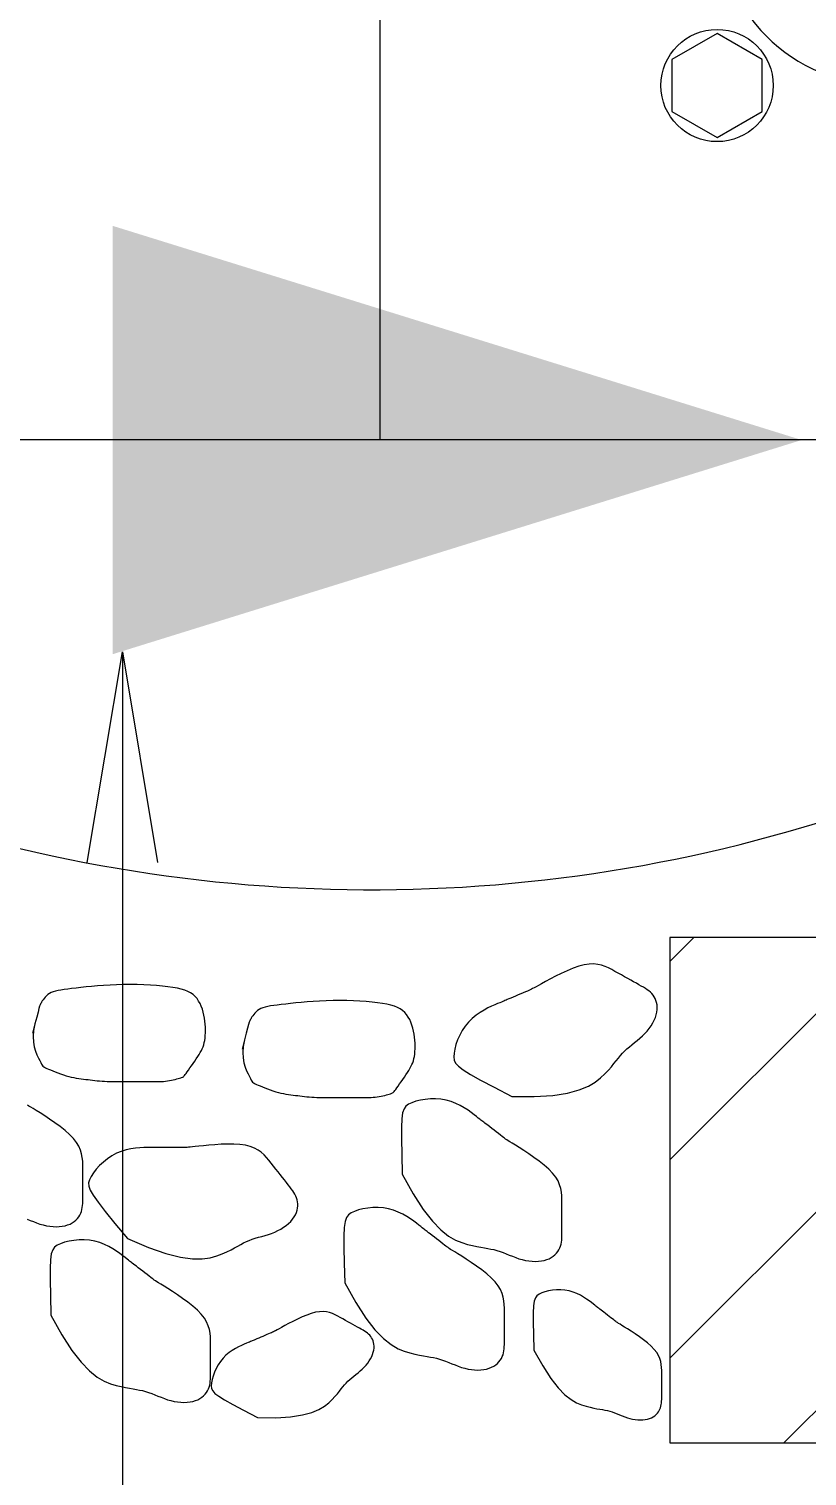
# Model space of a CAD drawing. Header units: millimetres. Extents: x 0 to 114, y 0 to 82.
# Drawn here: x 7.485 to 8.224, y 69.364 to 70.739 of the extents above; entities that cross this region are included whole.
import ezdxf

# ---------------------------------------------------------------- set-up
doc = ezdxf.new("R2010")
doc.units = ezdxf.units.MM
for name, color, linetype in [('INC-DETALHES', 7, 'Continuous'), ('INC-DETALHES-TXT', 7, 'Continuous'), ('NORMO-DET', 2, 'Continuous')]:
    doc.layers.add(name, color=color, linetype=linetype)
doc.styles.add('60-50', font='romans.shx', dxfattribs={"height": 0.08})
doc.dimstyles.new('SETAS50', dxfattribs={"dimtxt": 0.08, "dimasz": 0.1, "dimexe": 0.15, "dimexo": 0, "dimgap": 0.1, "dimtad": 1, "dimzin": 10, "dimdsep": 46, "dimtxsty": '60-50', "dimblk1": 'OPEN', "dimblk2": 'OPEN', "dimsah": 1, "dimcen": 0, "dimclrd": 8, "dimclre": 8, "dimclrt": 7, "dimadec": 0, "dimazin": 0, "dimtfac": 1, "dimtix": 1, "dimtmove": 2, "dimatfit": 3, "dimldrblk": 'OPEN', "dimfxl": 0.15, "dimtolj": 1, "dimtzin": 6, "dimarcsym": 0})

# ---------------------------------------------------------------- blocks, each defined once
blk = doc.blocks.new('_OPEN')
at = {"color": 0, "linetype": 'ByBlock'}
for p, q in [((-1, 0.1667), (0, 0)), ((0, 0), (-1, -0.1667)), ((0, 0), (-1, 0))]:
    blk.add_line(p, q, dxfattribs=at)
blk = doc.blocks.new('A$C67737C06')
at = {"layer": 'INC-DETALHES'}
h = blk.add_hatch(dxfattribs=at)
h.set_pattern_fill('ANSI31', color=252, scale=0.533333, style=0)
h.set_pattern_definition([(45, (-50.323346, -29.72032), (-0.04714045, 0.04714045), [])])
h.paths.add_polyline_path([(0.26667, 0.24), (0.00419, 0.24), (0, 0.23581), (0, 0), (1.06667, 0), (1.06667, 0.24), (0.8, 0.24), (0.8, 1.97333), (0.52966, 1.97333), (0.52966, 2.02667), (0.55678, 2.02667), (0.74667, 2.4), (0.26667, 2.4)])
h.paths.add_polyline_path([(4, 0.64594), (4.53333, 0.64594), (4.53333, 2.4), (4.05333, 2.4), (4.24322, 2.02667), (4.27034, 2.02667), (4.27034, 1.97333), (4, 1.97333)])
h.paths.add_polyline_path([(4, 0.30727), (4, 0.24), (3.73333, 0.24), (3.73333, 0), (4.79066, 0), (4.8, 0.00934), (4.8, 0.24), (4.53333, 0.24), (4.53333, 0.30727)])
h = blk.add_hatch(color=7, dxfattribs=at)
h.paths.add_polyline_path([(3.79597, 0.47644), (3.46883, 0.57819), (3.46883, 0.47644)])
h.paths.add_polyline_path([(3.46883, 0.37468), (3.79597, 0.47644), (3.46883, 0.47644)])
at = {"layer": 'INC-DETALHES', "color": 252}
blk.add_line((3.06303, 0.47661), (5.24935, 0.47661), dxfattribs=at)
at = {"layer": 'INC-DETALHES', "color": 255}
for p, q in [((3.73333, 0.24), (3.73333, 0)), ((4, 0.24), (3.73333, 0.24)), ((3.73333, 0), (4.8, 0))]:
    blk.add_line(p, q, dxfattribs=at)
at = {"layer": 'INC-DETALHES', "color": 252}
blk.add_lwpolyline([(3.75577, 0.66961), (3.73436, 0.65725), (3.73436, 0.63252), (3.75577, 0.62015), (3.77719, 0.63252), (3.77719, 0.65725)], close=True, dxfattribs=at)
for points in [[(3.65825, 0.16449), (3.66899, 0.16444), (3.67776, 0.16501), (3.6848, 0.1661), (3.69036, 0.16759), (3.69466, 0.16937), (3.69796, 0.17131), (3.70048, 0.17331), (3.70248, 0.17524), (3.70415, 0.17703), (3.70558, 0.17865), (3.70682, 0.18013), (3.70791, 0.18149), (3.70891, 0.18275), (3.70987, 0.18392), (3.71083, 0.18503), (3.71184, 0.18608), (3.71294, 0.18711), (3.71411, 0.18812), (3.71535, 0.18912), (3.71661, 0.19013), (3.71789, 0.19115), (3.71915, 0.1922), (3.72037, 0.19329), (3.72153, 0.19442), (3.72261, 0.19561), (3.7236, 0.19685), (3.72449, 0.19813), (3.72527, 0.19943), (3.72594, 0.20073), (3.72649, 0.20203), (3.72691, 0.20332), (3.7272, 0.20457), (3.72735, 0.20578), (3.72737, 0.20695), (3.72727, 0.20806), (3.72706, 0.20912), (3.72675, 0.21012), (3.72635, 0.21105), (3.72588, 0.21191), (3.72535, 0.2127), (3.72476, 0.21341), (3.72411, 0.21407), (3.72339, 0.21467), (3.7226, 0.21525), (3.72174, 0.21581), (3.7208, 0.21638), (3.71977, 0.21697), (3.71865, 0.2176), (3.71744, 0.21828), (3.71614, 0.21901), (3.71477, 0.21977), (3.71334, 0.22057), (3.71186, 0.2214), (3.71036, 0.22224), (3.70883, 0.22309), (3.7073, 0.22394), (3.70577, 0.22479), (3.70422, 0.22559), (3.70261, 0.2263), (3.70092, 0.22688), (3.69911, 0.22728), (3.69716, 0.22748), (3.69502, 0.22741), (3.69268, 0.22705), (3.69012, 0.22636), (3.6874, 0.22541), (3.68461, 0.22426), (3.68182, 0.22298), (3.67913, 0.22165), (3.67662, 0.22035), (3.67437, 0.21913), (3.67246, 0.21808), (3.67096, 0.21724), (3.6698, 0.21661), (3.6689, 0.21612), (3.6682, 0.21575), (3.66761, 0.21546), (3.66705, 0.2152), (3.66644, 0.21493), (3.66571, 0.21462), (3.66478, 0.21422), (3.66371, 0.21376), (3.66253, 0.21326), (3.6613, 0.21274), (3.66007, 0.21221), (3.65889, 0.21171), (3.65781, 0.21125), (3.65689, 0.21085), (3.65616, 0.21054), (3.65557, 0.21029), (3.65506, 0.21008), (3.65457, 0.20987), (3.65404, 0.20965), (3.6534, 0.20938), (3.65259, 0.20905), (3.65156, 0.20862), (3.65024, 0.20808), (3.6487, 0.2074), (3.64697, 0.20657), (3.64513, 0.20559), (3.64323, 0.20444), (3.64132, 0.20311), (3.63947, 0.20158), (3.63774, 0.19984), (3.63616, 0.1979), (3.63478, 0.1958), (3.63358, 0.19361), (3.63258, 0.19138), (3.63179, 0.18917), (3.63122, 0.18706), (3.63087, 0.18509), (3.63076, 0.18333), (3.63093, 0.1818), (3.63158, 0.18037), (3.63292, 0.17888), (3.63521, 0.17715), (3.63865, 0.17502), (3.64348, 0.17231), (3.64994, 0.16886), (3.65825, 0.16449)], [(3.43186, 0.19901), (3.43125, 0.19585), (3.43105, 0.19298), (3.43118, 0.19039), (3.43158, 0.18808), (3.43215, 0.18604), (3.43282, 0.18428), (3.43351, 0.18279), (3.43414, 0.18157), (3.43464, 0.18062), (3.43504, 0.17989), (3.43538, 0.17935), (3.4357, 0.17895), (3.43604, 0.17864), (3.43643, 0.17839), (3.43692, 0.17814), (3.43755, 0.17786), (3.43835, 0.17752), (3.43929, 0.17711), (3.44036, 0.17667), (3.44153, 0.17619), (3.44277, 0.17571), (3.44405, 0.17524), (3.44536, 0.17479), (3.44665, 0.17439), (3.44791, 0.17404), (3.44914, 0.17374), (3.45034, 0.17349), (3.45152, 0.17328), (3.45267, 0.17309), (3.45379, 0.17293), (3.45491, 0.17279), (3.456, 0.17265), (3.45709, 0.17251), (3.45817, 0.17238), (3.45925, 0.17224), (3.46035, 0.17212), (3.46146, 0.17201), (3.4626, 0.1719), (3.46377, 0.17181), (3.46498, 0.17173), (3.46623, 0.17167), (3.46753, 0.17163), (3.46886, 0.17159), (3.47022, 0.17157), (3.47161, 0.17156), (3.47301, 0.17155), (3.47442, 0.17155), (3.47584, 0.17155), (3.47726, 0.17155), (3.47868, 0.17155), (3.48008, 0.17155), (3.48145, 0.17155), (3.4828, 0.17155), (3.48411, 0.17155), (3.48537, 0.17155), (3.48659, 0.17155), (3.48774, 0.17155), (3.48885, 0.17155), (3.48991, 0.17157), (3.49093, 0.17159), (3.49192, 0.17164), (3.4929, 0.1717), (3.49385, 0.17179), (3.4948, 0.17191), (3.49575, 0.17207), (3.49668, 0.17225), (3.49758, 0.17244), (3.49844, 0.17265), (3.49923, 0.17285), (3.49996, 0.17305), (3.50059, 0.17323), (3.50112, 0.17338), (3.50154, 0.1735), (3.50187, 0.17362), (3.50214, 0.17375), (3.50238, 0.17392), (3.50263, 0.17415), (3.5029, 0.17447), (3.50323, 0.17491), (3.50365, 0.17548), (3.50418, 0.17621), (3.5048, 0.17708), (3.5055, 0.17804), (3.50624, 0.17909), (3.50701, 0.18018), (3.50777, 0.18129), (3.50851, 0.18239), (3.50921, 0.18345), (3.50984, 0.18445), (3.5104, 0.1854), (3.51089, 0.18632), (3.51133, 0.18722), (3.5117, 0.18814), (3.51202, 0.18909), (3.51228, 0.19008), (3.5125, 0.19114), (3.51266, 0.19228), (3.51278, 0.19349), (3.51284, 0.19477), (3.51286, 0.1961), (3.51282, 0.19748), (3.51273, 0.19889), (3.51258, 0.20031), (3.51237, 0.20175), (3.5121, 0.20319), (3.51177, 0.20462), (3.51136, 0.20601), (3.51087, 0.20736), (3.51029, 0.20865), (3.50961, 0.20986), (3.50884, 0.21099), (3.50795, 0.21201), (3.50694, 0.21291), (3.50579, 0.2137), (3.50449, 0.21439), (3.50302, 0.21499), (3.50136, 0.21551), (3.49949, 0.21596), (3.49739, 0.21634), (3.49505, 0.21667), (3.49247, 0.21696), (3.48966, 0.2172), (3.48668, 0.2174), (3.48357, 0.21754), (3.48037, 0.21764), (3.47712, 0.21768), (3.47387, 0.21766), (3.47066, 0.21759), (3.46753, 0.21746), (3.4645, 0.21728), (3.46158, 0.21706), (3.4588, 0.21681), (3.45616, 0.21655), (3.45369, 0.21628), (3.4514, 0.21601), (3.4493, 0.21576), (3.44742, 0.21553), (3.44573, 0.21531), (3.44422, 0.21509), (3.44287, 0.21486), (3.44168, 0.21459), (3.44061, 0.21428), (3.43966, 0.21391), (3.43881, 0.21347), (3.43805, 0.21295), (3.43736, 0.21237), (3.43676, 0.21175), (3.43622, 0.21111), (3.43576, 0.21049), (3.43537, 0.20989), (3.43504, 0.20935), (3.43477, 0.20889), (3.43455, 0.20851), (3.43435, 0.20805), (3.43411, 0.20737), (3.43379, 0.20629), (3.43334, 0.20464), (3.43271, 0.20225), (3.43185, 0.19897), (3.43073, 0.19462)], [(3.5314, 0.19142), (3.53078, 0.18826), (3.53058, 0.18539), (3.53072, 0.1828), (3.53112, 0.18048), (3.53169, 0.17845), (3.53236, 0.17668), (3.53305, 0.1752), (3.53368, 0.17398), (3.53418, 0.17303), (3.53458, 0.1723), (3.53492, 0.17176), (3.53524, 0.17135), (3.53558, 0.17105), (3.53597, 0.17079), (3.53646, 0.17055), (3.53709, 0.17027), (3.53788, 0.16993), (3.53883, 0.16952), (3.5399, 0.16907), (3.54107, 0.1686), (3.54231, 0.16812), (3.54359, 0.16765), (3.5449, 0.1672), (3.54619, 0.16679), (3.54745, 0.16644), (3.54868, 0.16615), (3.54988, 0.1659), (3.55105, 0.16568), (3.5522, 0.1655), (3.55333, 0.16534), (3.55444, 0.16519), (3.55554, 0.16505), (3.55663, 0.16492), (3.55771, 0.16478), (3.55879, 0.16465), (3.55989, 0.16453), (3.561, 0.16441), (3.56213, 0.16431), (3.5633, 0.16422), (3.56451, 0.16414), (3.56577, 0.16408), (3.56707, 0.16403), (3.5684, 0.164), (3.56976, 0.16398), (3.57114, 0.16397), (3.57255, 0.16396), (3.57396, 0.16396), (3.57538, 0.16396), (3.5768, 0.16396), (3.57822, 0.16396), (3.57962, 0.16396), (3.58099, 0.16396), (3.58234, 0.16396), (3.58365, 0.16396), (3.58491, 0.16396), (3.58613, 0.16396), (3.58728, 0.16396), (3.58839, 0.16396), (3.58945, 0.16398), (3.59047, 0.164), (3.59146, 0.16405), (3.59244, 0.16411), (3.59339, 0.1642), (3.59434, 0.16432), (3.59529, 0.16448), (3.59622, 0.16465), (3.59712, 0.16485), (3.59797, 0.16505), (3.59877, 0.16526), (3.59949, 0.16546), (3.60013, 0.16563), (3.60066, 0.16579), (3.60108, 0.16591), (3.60141, 0.16603), (3.60168, 0.16616), (3.60192, 0.16632), (3.60217, 0.16656), (3.60244, 0.16688), (3.60277, 0.16732), (3.60319, 0.16789), (3.60372, 0.16862), (3.60434, 0.16948), (3.60504, 0.17045), (3.60578, 0.1715), (3.60654, 0.17259), (3.60731, 0.1737), (3.60805, 0.1748), (3.60875, 0.17586), (3.60938, 0.17685), (3.60994, 0.1778), (3.61043, 0.17872), (3.61087, 0.17963), (3.61124, 0.18055), (3.61156, 0.18149), (3.61182, 0.18249), (3.61203, 0.18354), (3.6122, 0.18468), (3.61232, 0.1859), (3.61238, 0.18718), (3.6124, 0.18851), (3.61236, 0.18989), (3.61227, 0.19129), (3.61212, 0.19272), (3.61191, 0.19416), (3.61164, 0.1956), (3.61131, 0.19703), (3.6109, 0.19842), (3.61041, 0.19977), (3.60983, 0.20106), (3.60915, 0.20227), (3.60837, 0.2034), (3.60748, 0.20441), (3.60647, 0.20532), (3.60533, 0.20611), (3.60403, 0.2068), (3.60256, 0.2074), (3.60089, 0.20792), (3.59902, 0.20837), (3.59693, 0.20875), (3.59459, 0.20908), (3.59201, 0.20937), (3.5892, 0.20961), (3.58622, 0.20981), (3.58311, 0.20995), (3.57991, 0.21005), (3.57666, 0.21009), (3.57341, 0.21007), (3.5702, 0.21), (3.56707, 0.20987), (3.56404, 0.20969), (3.56112, 0.20947), (3.55834, 0.20922), (3.5557, 0.20896), (3.55323, 0.20868), (3.55094, 0.20842), (3.54884, 0.20817), (3.54696, 0.20794), (3.54527, 0.20772), (3.54376, 0.2075), (3.54241, 0.20726), (3.54122, 0.207), (3.54015, 0.20669), (3.5392, 0.20632), (3.53835, 0.20588), (3.53759, 0.20536), (3.5369, 0.20478), (3.5363, 0.20416), (3.53576, 0.20352), (3.5353, 0.2029), (3.5349, 0.2023), (3.53458, 0.20176), (3.53431, 0.2013), (3.53409, 0.20091), (3.53389, 0.20046), (3.53365, 0.19978), (3.53333, 0.19869), (3.53288, 0.19704), (3.53225, 0.19466), (3.53139, 0.19138), (3.53026, 0.18702)], [(3.42814, 0.10626), (3.42964, 0.10564), (3.43115, 0.10503), (3.43268, 0.10444), (3.43422, 0.10391), (3.43578, 0.10345), (3.43735, 0.10309), (3.43891, 0.10283), (3.44046, 0.10267), (3.44197, 0.10262), (3.44344, 0.10267), (3.44484, 0.10283), (3.44617, 0.10309), (3.44741, 0.10345), (3.44854, 0.10391), (3.44957, 0.10446), (3.45049, 0.10509), (3.45131, 0.10579), (3.45203, 0.10655), (3.45265, 0.10735), (3.45317, 0.10818), (3.4536, 0.10903), (3.45393, 0.1099), (3.45419, 0.11078), (3.45437, 0.1117), (3.45449, 0.11267), (3.45456, 0.1137), (3.4546, 0.1148), (3.45461, 0.11598), (3.45461, 0.11727), (3.45461, 0.11866), (3.45461, 0.12015), (3.45461, 0.12172), (3.45461, 0.12336), (3.45461, 0.12504), (3.45461, 0.12677), (3.45461, 0.12851), (3.45461, 0.13027), (3.4546, 0.13201), (3.45454, 0.13376), (3.45438, 0.13551), (3.45406, 0.13727), (3.45353, 0.13905), (3.45275, 0.14085), (3.45165, 0.14268), (3.45019, 0.14455), (3.44834, 0.14645), (3.44618, 0.14836), (3.44381, 0.15023), (3.44134, 0.15204), (3.43887, 0.15374), (3.4365, 0.15529), (3.43434, 0.15667), (3.43249, 0.15782), (3.43103, 0.15873), (3.42991, 0.15943), (3.42905, 0.15997), (3.42839, 0.1604)], [(3.60627, 0.12761), (3.61146, 0.11821), (3.61625, 0.11083), (3.62063, 0.10522), (3.62465, 0.1011), (3.62829, 0.0982), (3.6316, 0.09628), (3.63457, 0.09505), (3.63724, 0.09425), (3.63961, 0.09366), (3.64172, 0.0932), (3.64362, 0.09284), (3.64534, 0.09255), (3.64693, 0.09229), (3.64842, 0.09203), (3.64985, 0.09173), (3.65126, 0.09136), (3.6527, 0.09091), (3.65415, 0.09037), (3.65563, 0.08978), (3.65713, 0.08917), (3.65864, 0.08855), (3.66017, 0.08797), (3.66171, 0.08743), (3.66327, 0.08697), (3.66484, 0.08661), (3.6664, 0.08635), (3.66795, 0.0862), (3.66946, 0.08615), (3.67093, 0.0862), (3.67234, 0.08635), (3.67366, 0.08661), (3.6749, 0.08697), (3.67603, 0.08743), (3.67706, 0.08798), (3.67798, 0.08862), (3.6788, 0.08932), (3.67952, 0.09007), (3.68014, 0.09087), (3.68066, 0.0917), (3.68109, 0.09255), (3.68142, 0.09342), (3.68168, 0.09431), (3.68186, 0.09523), (3.68198, 0.09619), (3.68205, 0.09722), (3.68209, 0.09832), (3.6821, 0.09951), (3.6821, 0.10079), (3.6821, 0.10218), (3.6821, 0.10367), (3.6821, 0.10524), (3.6821, 0.10688), (3.6821, 0.10857), (3.6821, 0.11029), (3.6821, 0.11204), (3.6821, 0.11379), (3.68209, 0.11554), (3.68203, 0.11728), (3.68187, 0.11903), (3.68155, 0.12079), (3.68102, 0.12257), (3.68024, 0.12437), (3.67914, 0.1262), (3.67768, 0.12807), (3.67583, 0.12997), (3.67367, 0.13188), (3.6713, 0.13376), (3.66883, 0.13556), (3.66636, 0.13726), (3.66399, 0.13882), (3.66183, 0.14019), (3.65999, 0.14134), (3.65852, 0.14225), (3.6574, 0.14295), (3.65654, 0.1435), (3.65588, 0.14393), (3.65533, 0.1443), (3.65483, 0.14466), (3.6543, 0.14506), (3.65367, 0.14555), (3.65287, 0.14616), (3.65195, 0.14688), (3.65093, 0.14766), (3.64987, 0.14848), (3.64882, 0.1493), (3.6478, 0.15008), (3.64688, 0.1508), (3.64608, 0.15141), (3.64545, 0.1519), (3.64495, 0.15229), (3.64451, 0.15263), (3.64409, 0.15296), (3.64364, 0.15331), (3.6431, 0.15374), (3.64241, 0.15428), (3.64153, 0.15498), (3.64042, 0.15586), (3.63907, 0.15688), (3.63751, 0.15798), (3.63575, 0.15911), (3.63382, 0.16021), (3.63172, 0.16122), (3.62949, 0.16209), (3.62713, 0.16276), (3.62466, 0.16319), (3.62215, 0.16337), (3.61965, 0.16335), (3.61722, 0.16313), (3.61491, 0.16275), (3.61278, 0.16221), (3.6109, 0.16156), (3.60931, 0.16079), (3.60806, 0.1599), (3.60713, 0.15864), (3.60648, 0.15673), (3.60608, 0.1539), (3.6059, 0.14985), (3.60589, 0.14431), (3.60603, 0.13699), (3.60627, 0.12761)], [(3.47585, 0.09697), (3.48574, 0.09276), (3.49405, 0.0899), (3.50096, 0.08818), (3.50666, 0.0874), (3.51132, 0.08737), (3.51511, 0.08789), (3.51821, 0.08875), (3.5208, 0.08976), (3.52303, 0.09076), (3.52498, 0.0917), (3.52669, 0.09259), (3.52823, 0.09342), (3.52964, 0.09419), (3.53097, 0.0949), (3.53228, 0.09555), (3.53362, 0.09614), (3.53504, 0.09666), (3.53651, 0.09713), (3.53804, 0.09758), (3.53959, 0.09802), (3.54116, 0.09847), (3.54273, 0.09895), (3.54428, 0.09947), (3.54579, 0.10007), (3.54724, 0.10075), (3.54864, 0.10152), (3.54995, 0.10235), (3.55117, 0.10324), (3.5523, 0.10418), (3.55331, 0.10517), (3.55419, 0.10619), (3.55495, 0.10724), (3.55555, 0.1083), (3.55602, 0.10937), (3.55636, 0.11043), (3.55657, 0.11149), (3.55668, 0.11253), (3.55667, 0.11354), (3.55657, 0.11452), (3.55638, 0.11545), (3.55611, 0.11634), (3.55577, 0.11719), (3.55534, 0.11802), (3.55484, 0.11886), (3.55426, 0.11972), (3.55361, 0.12061), (3.55289, 0.12155), (3.5521, 0.12256), (3.55125, 0.12366), (3.55033, 0.12483), (3.54936, 0.12607), (3.54835, 0.12736), (3.54731, 0.12869), (3.54625, 0.13004), (3.54518, 0.13142), (3.5441, 0.1328), (3.54301, 0.13417), (3.54189, 0.13551), (3.54068, 0.13678), (3.53935, 0.13797), (3.53784, 0.13905), (3.53611, 0.13998), (3.53412, 0.14075), (3.53181, 0.14132), (3.52919, 0.14168), (3.52631, 0.14185), (3.52329, 0.14187), (3.52023, 0.14177), (3.51724, 0.14159), (3.51441, 0.14136), (3.51187, 0.14111), (3.5097, 0.14087), (3.50799, 0.14069), (3.50667, 0.14055), (3.50566, 0.14045), (3.50487, 0.14038), (3.50421, 0.14034), (3.5036, 0.14031), (3.50293, 0.1403), (3.50213, 0.1403), (3.50113, 0.14029), (3.49996, 0.14028), (3.49868, 0.14028), (3.49734, 0.14027), (3.496, 0.14026), (3.49472, 0.14025), (3.49355, 0.14025), (3.49255, 0.14024), (3.49175, 0.14024), (3.49111, 0.14023), (3.49056, 0.14023), (3.49003, 0.14023), (3.48945, 0.14023), (3.48876, 0.14024), (3.48789, 0.14024), (3.48676, 0.14025), (3.48534, 0.14025), (3.48365, 0.14023), (3.48174, 0.14013), (3.47966, 0.13994), (3.47746, 0.13961), (3.47519, 0.13912), (3.47289, 0.13843), (3.47062, 0.1375), (3.46842, 0.13632), (3.46633, 0.13492), (3.46438, 0.13336), (3.46259, 0.13169), (3.46101, 0.12996), (3.45966, 0.12823), (3.45858, 0.12655), (3.4578, 0.12497), (3.45736, 0.1235), (3.45741, 0.12193), (3.45807, 0.12003), (3.45951, 0.11756), (3.46186, 0.11425), (3.46527, 0.10989), (3.46988, 0.1042), (3.47585, 0.09697)], [(3.57897, 0.07599), (3.58417, 0.06658), (3.58895, 0.05921), (3.59334, 0.05359), (3.59735, 0.04947), (3.601, 0.04658), (3.6043, 0.04465), (3.60727, 0.04342), (3.60994, 0.04262), (3.61231, 0.04203), (3.61442, 0.04157), (3.61632, 0.04122), (3.61804, 0.04092), (3.61963, 0.04066), (3.62112, 0.0404), (3.62255, 0.04011), (3.62397, 0.03974), (3.6254, 0.03928), (3.62685, 0.03874), (3.62833, 0.03816), (3.62983, 0.03754), (3.63134, 0.03693), (3.63287, 0.03634), (3.63441, 0.0358), (3.63597, 0.03535), (3.63754, 0.03499), (3.6391, 0.03473), (3.64065, 0.03457), (3.64217, 0.03452), (3.64363, 0.03457), (3.64504, 0.03473), (3.64636, 0.03499), (3.6476, 0.03535), (3.64873, 0.03581), (3.64976, 0.03636), (3.65068, 0.03699), (3.6515, 0.03769), (3.65222, 0.03845), (3.65284, 0.03925), (3.65337, 0.04008), (3.65379, 0.04093), (3.65413, 0.04179), (3.65438, 0.04268), (3.65456, 0.0436), (3.65468, 0.04457), (3.65475, 0.0456), (3.65479, 0.0467), (3.6548, 0.04788), (3.6548, 0.04917), (3.6548, 0.05056), (3.6548, 0.05205), (3.6548, 0.05362), (3.6548, 0.05525), (3.6548, 0.05694), (3.6548, 0.05867), (3.6548, 0.06041), (3.6548, 0.06217), (3.65479, 0.06391), (3.65473, 0.06566), (3.65457, 0.06741), (3.65425, 0.06917), (3.65372, 0.07094), (3.65294, 0.07275), (3.65184, 0.07458), (3.65038, 0.07644), (3.64853, 0.07835), (3.64637, 0.08026), (3.644, 0.08213), (3.64153, 0.08394), (3.63906, 0.08564), (3.6367, 0.08719), (3.63454, 0.08856), (3.63269, 0.08972), (3.63122, 0.09063), (3.6301, 0.09133), (3.62924, 0.09187), (3.62858, 0.0923), (3.62803, 0.09268), (3.62753, 0.09304), (3.627, 0.09344), (3.62637, 0.09393), (3.62557, 0.09454), (3.62465, 0.09525), (3.62363, 0.09604), (3.62258, 0.09686), (3.62152, 0.09767), (3.6205, 0.09846), (3.61958, 0.09917), (3.61878, 0.09979), (3.61815, 0.10027), (3.61765, 0.10067), (3.61721, 0.101), (3.61679, 0.10133), (3.61634, 0.10169), (3.6158, 0.10212), (3.61511, 0.10266), (3.61423, 0.10336), (3.61312, 0.10423), (3.61177, 0.10525), (3.61021, 0.10636), (3.60845, 0.10749), (3.60652, 0.10859), (3.60442, 0.1096), (3.60219, 0.11047), (3.59983, 0.11114), (3.59737, 0.11156), (3.59486, 0.11175), (3.59236, 0.11172), (3.58992, 0.11151), (3.58761, 0.11112), (3.58548, 0.11059), (3.5836, 0.10993), (3.58201, 0.10917), (3.58076, 0.10827), (3.57983, 0.10701), (3.57918, 0.10511), (3.57878, 0.10227), (3.5786, 0.09823), (3.57859, 0.09269), (3.57873, 0.08537), (3.57897, 0.07599)], [(3.43945, 0.06061), (3.44464, 0.05121), (3.44942, 0.04383), (3.45381, 0.03821), (3.45782, 0.03409), (3.46147, 0.0312), (3.46477, 0.02927), (3.46775, 0.02804), (3.47041, 0.02724), (3.47278, 0.02665), (3.47489, 0.0262), (3.47679, 0.02584), (3.47851, 0.02555), (3.4801, 0.02529), (3.48159, 0.02502), (3.48302, 0.02473), (3.48444, 0.02436), (3.48587, 0.0239), (3.48733, 0.02337), (3.4888, 0.02278), (3.4903, 0.02216), (3.49181, 0.02155), (3.49334, 0.02096), (3.49489, 0.02043), (3.49644, 0.01997), (3.49801, 0.01961), (3.49958, 0.01935), (3.50112, 0.0192), (3.50264, 0.01914), (3.5041, 0.0192), (3.50551, 0.01935), (3.50684, 0.01961), (3.50807, 0.01997), (3.5092, 0.02043), (3.51023, 0.02098), (3.51115, 0.02161), (3.51197, 0.02231), (3.51269, 0.02307), (3.51332, 0.02387), (3.51384, 0.0247), (3.51426, 0.02555), (3.5146, 0.02642), (3.51485, 0.0273), (3.51503, 0.02822), (3.51515, 0.02919), (3.51522, 0.03022), (3.51526, 0.03132), (3.51527, 0.0325), (3.51528, 0.03379), (3.51528, 0.03518), (3.51528, 0.03667), (3.51528, 0.03824), (3.51528, 0.03988), (3.51528, 0.04156), (3.51528, 0.04329), (3.51528, 0.04503), (3.51528, 0.04679), (3.51527, 0.04853), (3.51521, 0.05028), (3.51504, 0.05203), (3.51472, 0.05379), (3.5142, 0.05557), (3.51341, 0.05737), (3.51231, 0.0592), (3.51085, 0.06107), (3.509, 0.06297), (3.50684, 0.06488), (3.50448, 0.06675), (3.50201, 0.06856), (3.49953, 0.07026), (3.49717, 0.07181), (3.49501, 0.07319), (3.49316, 0.07434), (3.4917, 0.07525), (3.49057, 0.07595), (3.48972, 0.07649), (3.48905, 0.07692), (3.48851, 0.0773), (3.488, 0.07766), (3.48747, 0.07806), (3.48684, 0.07855), (3.48605, 0.07916), (3.48512, 0.07988), (3.48411, 0.08066), (3.48305, 0.08148), (3.48199, 0.0823), (3.48097, 0.08308), (3.48005, 0.0838), (3.47926, 0.08441), (3.47863, 0.0849), (3.47812, 0.08529), (3.47768, 0.08563), (3.47727, 0.08595), (3.47681, 0.08631), (3.47627, 0.08674), (3.47559, 0.08728), (3.47471, 0.08798), (3.47359, 0.08886), (3.47224, 0.08988), (3.47068, 0.09098), (3.46892, 0.09211), (3.46699, 0.09321), (3.4649, 0.09422), (3.46266, 0.09509), (3.4603, 0.09576), (3.45784, 0.09618), (3.45533, 0.09637), (3.45283, 0.09635), (3.45039, 0.09613), (3.44808, 0.09574), (3.44596, 0.09521), (3.44407, 0.09455), (3.44248, 0.09379), (3.44123, 0.0929), (3.4403, 0.09164), (3.43965, 0.08973), (3.43926, 0.0869), (3.43907, 0.08285), (3.43907, 0.07731), (3.4392, 0.06999), (3.43945, 0.06061)], [(3.66882, 0.04398), (3.67297, 0.03646), (3.6768, 0.03056), (3.68031, 0.02606), (3.68352, 0.02277), (3.68643, 0.02045), (3.68908, 0.01891), (3.69146, 0.01793), (3.69359, 0.01729), (3.69548, 0.01681), (3.69718, 0.01645), (3.69869, 0.01616), (3.70007, 0.01593), (3.70134, 0.01572), (3.70253, 0.01551), (3.70368, 0.01527), (3.70481, 0.01498), (3.70596, 0.01461), (3.70712, 0.01418), (3.7083, 0.01371), (3.7095, 0.01322), (3.71071, 0.01273), (3.71193, 0.01226), (3.71317, 0.01183), (3.71442, 0.01147), (3.71567, 0.01118), (3.71692, 0.01097), (3.71816, 0.01085), (3.71937, 0.01081), (3.72054, 0.01085), (3.72167, 0.01097), (3.72273, 0.01118), (3.72372, 0.01147), (3.72462, 0.01183), (3.72544, 0.01228), (3.72618, 0.01278), (3.72684, 0.01334), (3.72742, 0.01395), (3.72791, 0.01459), (3.72833, 0.01525), (3.72867, 0.01593), (3.72894, 0.01662), (3.72914, 0.01733), (3.72928, 0.01807), (3.72938, 0.01884), (3.72944, 0.01967), (3.72947, 0.02055), (3.72948, 0.0215), (3.72948, 0.02252), (3.72948, 0.02364), (3.72948, 0.02483), (3.72948, 0.02608), (3.72948, 0.02739), (3.72948, 0.02874), (3.72948, 0.03012), (3.72948, 0.03152), (3.72948, 0.03292), (3.72947, 0.03432), (3.72943, 0.03572), (3.72929, 0.03712), (3.72904, 0.03852), (3.72862, 0.03995), (3.72799, 0.04139), (3.72711, 0.04285), (3.72594, 0.04434), (3.72446, 0.04587), (3.72274, 0.04739), (3.72084, 0.0489), (3.71886, 0.05034), (3.71689, 0.0517), (3.71499, 0.05294), (3.71327, 0.05404), (3.71179, 0.05496), (3.71062, 0.05569), (3.70972, 0.05625), (3.70903, 0.05669), (3.7085, 0.05703), (3.70806, 0.05733), (3.70766, 0.05762), (3.70724, 0.05794), (3.70673, 0.05833), (3.7061, 0.05882), (3.70536, 0.05939), (3.70455, 0.06002), (3.7037, 0.06067), (3.70285, 0.06133), (3.70204, 0.06196), (3.7013, 0.06253), (3.70067, 0.06302), (3.70016, 0.06341), (3.69976, 0.06372), (3.69941, 0.06399), (3.69907, 0.06425), (3.69871, 0.06454), (3.69828, 0.06488), (3.69773, 0.06532), (3.69703, 0.06587), (3.69613, 0.06658), (3.69505, 0.06739), (3.69381, 0.06827), (3.6924, 0.06918), (3.69085, 0.07006), (3.68918, 0.07087), (3.68739, 0.07156), (3.6855, 0.0721), (3.68353, 0.07244), (3.68152, 0.07259), (3.67952, 0.07257), (3.67758, 0.0724), (3.67573, 0.07209), (3.67403, 0.07166), (3.67252, 0.07113), (3.67124, 0.07052), (3.67024, 0.06981), (3.6695, 0.0688), (3.66898, 0.06728), (3.66867, 0.06501), (3.66852, 0.06177), (3.66851, 0.05734), (3.66862, 0.05148), (3.66882, 0.04398)], [(3.53761, 0.01192), (3.5462, 0.01188), (3.55322, 0.01234), (3.55886, 0.01321), (3.5633, 0.0144), (3.56674, 0.01582), (3.56938, 0.01738), (3.5714, 0.01897), (3.573, 0.02052), (3.57433, 0.02195), (3.57548, 0.02324), (3.57647, 0.02443), (3.57734, 0.02552), (3.57814, 0.02652), (3.57891, 0.02746), (3.57968, 0.02835), (3.58048, 0.02919), (3.58136, 0.03001), (3.58231, 0.03082), (3.58329, 0.03162), (3.58431, 0.03243), (3.58532, 0.03325), (3.58633, 0.03408), (3.58731, 0.03495), (3.58824, 0.03586), (3.5891, 0.03682), (3.58989, 0.03781), (3.5906, 0.03883), (3.59123, 0.03987), (3.59177, 0.04091), (3.59221, 0.04195), (3.59255, 0.04298), (3.59278, 0.04398), (3.5929, 0.04495), (3.59291, 0.04589), (3.59283, 0.04678), (3.59266, 0.04762), (3.59241, 0.04842), (3.5921, 0.04917), (3.59172, 0.04986), (3.59129, 0.05049), (3.59082, 0.05106), (3.5903, 0.05158), (3.58973, 0.05206), (3.5891, 0.05252), (3.58841, 0.05298), (3.58765, 0.05343), (3.58683, 0.0539), (3.58593, 0.05441), (3.58496, 0.05495), (3.58392, 0.05553), (3.58283, 0.05614), (3.58168, 0.05678), (3.58051, 0.05744), (3.5793, 0.05811), (3.57808, 0.0588), (3.57686, 0.05948), (3.57563, 0.06016), (3.57439, 0.0608), (3.57311, 0.06136), (3.57175, 0.06183), (3.57031, 0.06215), (3.56874, 0.06231), (3.56703, 0.06225), (3.56516, 0.06196), (3.56311, 0.06142), (3.56093, 0.06065), (3.5587, 0.05973), (3.55647, 0.05871), (3.55432, 0.05765), (3.55231, 0.0566), (3.55051, 0.05563), (3.54899, 0.05479), (3.54778, 0.05412), (3.54685, 0.05361), (3.54614, 0.05322), (3.54558, 0.05293), (3.5451, 0.05269), (3.54465, 0.05248), (3.54417, 0.05227), (3.54358, 0.05202), (3.54284, 0.0517), (3.54198, 0.05134), (3.54104, 0.05093), (3.54005, 0.05051), (3.53907, 0.05009), (3.53813, 0.04969), (3.53727, 0.04932), (3.53653, 0.04901), (3.53594, 0.04876), (3.53547, 0.04856), (3.53506, 0.04839), (3.53467, 0.04822), (3.53425, 0.04804), (3.53374, 0.04783), (3.53309, 0.04757), (3.53226, 0.04722), (3.53121, 0.04679), (3.52997, 0.04624), (3.52859, 0.04558), (3.52712, 0.0448), (3.5256, 0.04388), (3.52407, 0.04281), (3.52259, 0.04159), (3.5212, 0.0402), (3.51995, 0.03865), (3.51884, 0.03697), (3.51788, 0.03521), (3.51708, 0.03343), (3.51645, 0.03166), (3.51599, 0.02997), (3.51571, 0.0284), (3.51562, 0.02699), (3.51576, 0.02577), (3.51628, 0.02462), (3.51735, 0.02343), (3.51918, 0.02205), (3.52193, 0.02034), (3.5258, 0.01817), (3.53097, 0.01541), (3.53761, 0.01192)]]:
    blk.add_lwpolyline(points, dxfattribs=at)
blk.add_circle((3.75577, 0.64488), 0.02667, dxfattribs=at)
at = {"layer": 'INC-DETALHES', "color": 254}
for centre, radius, start, end in [((3.35577, 0.72488), 0.08, 270, 0), ((3.83577, 0.72488), 0.08, 180, 270), ((3.59172, 0.98414), 0.72139, 250.32231, 290.32231)]:
    blk.add_arc(centre, radius, start, end, dxfattribs=at)
at = {"layer": 'NORMO-DET', "color": 252}
blk.add_line((3.59577, 0.47661), (3.59577, 0.92574), dxfattribs=at)
at = {"layer": 'INC-DETALHES-TXT'}
blk.add_leader([(3.47339, 0.37576), (3.47339, -0.47445), (5.74161, -0.47445)], dimstyle='SETAS50', dxfattribs=at)
blk = doc.blocks.new('A$C4D2B5F06')
at = {"layer": 'INC-DETALHES'}
blk.add_blockref('A$C67737C06', (-0.89884, -5.17481, -35.05849), dxfattribs=at)

msp = doc.modelspace()

# ---------------------------------------------------------------- block references
at = {"layer": 'INC-DETALHES', "xscale": 2, "yscale": 2, "zscale": 2}
msp.add_blockref('A$C4D2B5F06', (2.4244, 79.745), dxfattribs=at)

doc.saveas('drawing.dxf')
